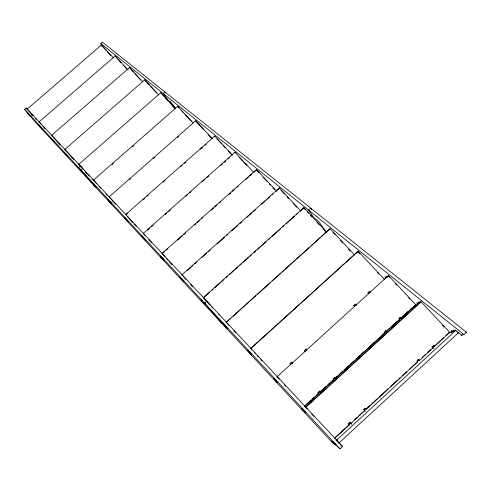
<?xml version="1.0" encoding="UTF-8"?>
<svg xmlns="http://www.w3.org/2000/svg" width="491" height="491" viewBox="0 0 491 491"><rect width="100%" height="100%" fill="white"/><g stroke="black" fill="none" stroke-linecap="round" stroke-linejoin="round"><path stroke-width="0.74" d="M161.95 253.454L256.455 169.518L256.455 170.064L259.039 172.85M300.977 211.155L279.367 187.924L279.305 188.446L276.445 190.993M300.296 211.136L303.837 207.589L326.902 232.341M354.612 254.976L330.038 228.64L321.304 236.772M300.615 303.438L358.16 251.239L384.349 279.262M289.991 363.665L290.697 364.445L289.991 363.665L291.623 362.168L292.568 363.217M291.623 362.168L292.464 363.309M305.985 349.113L306.55 350.022L305.985 349.113L304.316 350.635L305.396 351.556M356.38 305.181L355.429 304.15L355.153 304.402L356.098 305.433M370.331 292.016L369.613 291.249L369.3 291.537L370.011 292.305M457.833 333.101L458.434 332.916L457.618 332.051L458.042 331.916L461.295 335.384L462.301 334.451M335.531 444.502L339.962 448.866L342.577 446.46L26.152 107.946L24.55 109.327L35.923 122.75L333.107 443.398L336.329 445.398M461.295 335.384L463.897 334.61L466.45 332.26L102.374 42.134L100.796 43.496L101.944 46.099M277.102 376.806L279.195 379.027M364.973 411.182L363.647 409.721L364.739 408.708M417.129 360.498L418.706 359.387L419.75 360.517M351.513 424.218L349.911 422.358L348.26 423.874L350.193 422.438L351.525 423.911M363.647 409.721L365.623 408.242L366.396 409.101L417.853 361.738L417.074 360.891L418.706 359.387M432.81 348.144L431.773 347.027L433.927 345.382L434.713 346.223L449.756 332.37L421.075 301.793L418.461 303.561L420.701 301.511M348.475 424.574L350.727 422.505M364.224 410.077L365.912 408.524M417.111 361.407L418.798 359.854M432.301 347.432L433.989 345.879M335.378 437.303L349.316 424.819L334.524 438.432M354.533 419.676L357.276 417.147M358.927 415.625L362.665 412.072M365.292 408.205L366.065 409.058L370.011 405.425M371.699 403.872L377.34 398.68M379.027 397.127L388.05 388.823M390.867 386.227L397.072 380.519M398.201 379.482L400.453 377.407M402.147 375.848L406.652 371.699M409.476 369.103L416.804 362.358M422.254 357.344L425.507 354.349M427.673 352.354L430.754 349.408M433.927 345.382L433.393 345.535L434.173 346.37L440.286 340.748M441.397 339.723L443.618 337.679M445.84 335.629L449.179 332.56M451.947 331.652L451.125 332.407L450.732 332.536L451.548 331.781L448.749 332.702M452.542 332.29L451.155 330.805L451.548 330.676L452.346 331.523L453.334 330.615M452.346 331.523L454.709 330.155M455.12 330.02L453.291 331.701L455.789 330.394L458.226 332.978L338.907 443.029L335.912 440.016L336.765 439.23L337.716 440.298M336.427 440.298L455.789 330.394M335.697 443.453L334.69 444.38L331.566 440.875M318.002 392.61L318.923 393.42L318.002 392.61L319.782 391.143L321.261 392.788M333.364 378.561L334.653 377.536L335.396 378.358L385.024 332.959L384.275 332.149L385.852 330.707L387.344 332.321M399.079 318.463L400.539 317.278L401.288 318.082L415.803 304.801L388.418 275.555L276.942 376.953M318.186 392.597L319.782 391.143M334.653 377.536L333.064 378.991L334.543 380.629M400.539 317.278L398.968 318.714L400.46 320.322M305.42 405.302L310.502 400.656M312.767 398.588L313.896 397.557M316.72 394.973L321.237 390.836M324.06 388.252L325.76 386.699M328.019 384.637L331.971 381.016M333.101 379.985L337.053 376.37M339.318 374.302L342.706 371.202M346.658 367.581L348.352 366.034M350.046 364.482L353.44 361.382M357.957 357.245L360.216 355.183M361.345 354.146L364.175 351.562M369.257 346.916L371.515 344.848M372.644 343.81L374.903 341.748M380.556 336.58L386.202 331.413M387.896 329.86L389.032 328.829M391.855 326.245L396.937 321.593M399.195 319.524L400.889 317.978M402.589 316.425L407.671 311.773M410.494 309.189L412.188 307.642M304.543 406.419L318.739 393.432M326.398 386.423L320.273 391.978L333.88 379.795L327.515 385.404M334.426 377.591L335.163 378.408L343.037 371.202M344.16 370.177L354.846 360.4M355.969 359.375L366.654 349.598M367.777 348.573L385.024 332.959M400.122 317.505L400.865 318.303L406.438 313.215M407.548 312.196L415.343 305.064M304.684 406.45L318.923 393.42M419.437 302.069L416.749 304.537L416.436 304.715L417.227 303.99L414.453 305.574L415.343 306.525M418.203 304.518L416.779 303.002L417.092 302.818L417.853 303.628L420.376 301.695M305.181 407.192L306.096 406.468L305.279 407.217L305.58 407.285L420.578 302.069M421.075 301.793L305.727 407.321L307.243 409.015M355.429 304.15L353.63 305.783L353.907 305.531L354.619 306.304M367.784 292.918L369.613 291.249M358.16 251.239L250.711 348.438L251.717 349.574M250.723 348.573L273.972 327.546M275.101 326.515L299.479 304.463M230.776 318.248L226.222 322.348L330.038 228.64M233.053 316.198L241.597 308.514M242.732 307.489L245.009 305.439M246.151 304.414L255.829 295.705M257.536 294.164L270.062 282.89M272.339 280.846L280.877 273.156M282.018 272.131L284.295 270.081M285.437 269.056L295.116 260.347M296.822 258.806L309.348 247.538M311.055 245.997L320.163 237.797M223.313 322.82L222.245 323.778L216.052 316.542L220.907 321.82M303.837 207.589L203.268 297.675L208.828 303.898M203.409 297.927L209.675 292.311M211.959 290.273L213.1 289.248M214.806 287.72L219.937 283.123M221.079 282.104L223.927 279.551M226.204 277.507L227.345 276.488M229.058 274.954L234.182 270.357M235.324 269.338L238.172 266.785M239.884 265.257L241.59 263.722M243.303 262.188L248.434 257.597M249.569 256.572L251.852 254.534M254.129 252.491L255.842 250.956M257.548 249.428L266.097 241.768M268.381 239.725L270.087 238.196M271.799 236.662L280.349 229.009M282.626 226.965L283.767 225.946M286.044 223.902L294.594 216.243M296.306 214.714L298.012 213.18M205.097 302.585L204.035 303.536L203.55 302.671M204.581 304.082L205.643 303.131M205.729 303.291L204.667 304.242L201.427 300.547M279.367 187.924L181.922 274.825L185.985 279.379M187.255 270.541L192.975 265.441M194.688 263.913L196.406 262.384M202.12 257.284L206.693 253.203M208.411 251.674L210.123 250.146M216.985 244.027L224.418 237.399M226.707 235.355L227.849 234.336M231.85 230.77L238.141 225.16M239.854 223.626L241.572 222.098M246.715 217.507L251.865 212.922M253.577 211.388L255.295 209.86M261.58 204.25L266.159 200.175M267.3 199.15L269.59 197.112M271.873 195.074L273.021 194.055M162.177 253.798L164.467 251.766M166.179 250.244L167.891 248.722M177.607 240.099L182.179 236.036M183.892 234.514L185.604 232.992M194.749 224.872L195.891 223.859M197.032 222.84L199.321 220.815M201.605 218.783L202.746 217.771M211.32 210.154L213.603 208.129M214.745 207.11L217.034 205.078M219.317 203.053L220.459 202.034M228.456 194.933L230.745 192.902M232.458 191.38L234.17 189.857M237.03 187.316L238.172 186.304M245.598 179.706L248.458 177.171M249.6 176.152L251.883 174.127M254.172 172.095L255.314 171.077M253.387 172.102L234.968 152.253L143.225 233.415L145.244 235.68M147.496 230.254L149.786 228.229M151.498 226.713L153.217 225.191M165.228 214.567L166.946 213.045M168.665 211.529L170.377 210.013M185.825 196.345L187.537 194.829M189.827 192.803L190.968 191.791M202.409 181.67L205.269 179.141M206.987 177.619L208.706 176.103M220.717 165.473L222.429 163.957M224.148 162.435L225.866 160.919M228.149 158.894L229.297 157.881M110.984 203.164L111.899 202.36M125.635 214.592L214.77 136.019L232.396 155.046M126.506 214.499L127.654 213.487M143.145 199.831L144.87 198.315M147.165 196.29L148.313 195.277M163.227 182.13L164.945 180.614M181.013 166.449L182.161 165.436M184.456 163.417L185.604 162.404M200.518 149.252L202.814 147.232M205.109 145.207L206.257 144.194M109.407 197.314L109.082 196.873L195.749 120.737L212.192 138.505M129.452 179.706L130.594 178.699M153.505 158.575L154.647 157.568M177.552 137.443L178.699 136.437M78.106 167.468L77.86 167.149L80.592 170.26L81.463 169.499M80.929 170.77L81.794 170.009M93.818 180.633L93.468 180.166L177.803 106.32L193.11 122.873M112.267 164.479L113.415 163.472M132.435 146.815L133.589 145.802M158.845 95.015L144.802 79.806L64.775 149.46L73.767 159.55M79.1 164.872L78.726 164.387L160.852 92.695L175.563 108.628M142.58 81.666L129.593 67.586L51.561 135.32L60.037 144.833M30.252 116.379L31.295 115.477M128.151 70.09L115.164 55.986L39.028 121.903L41.52 124.702M400.865 318.303L401.288 318.082M385.852 330.707L385.478 330.897L386.963 332.505M457.36 333.248L457.716 333.137M465.787 332.462L466.45 332.26M434.173 346.37L434.713 346.223M432.375 347.91L433.258 347.671L419.652 360.198L418.835 360.376M417.368 361.842L417.853 361.738M366.065 409.058L366.396 409.101M364.31 410.556L364.856 410.636L351.065 423.328L350.586 423.187M323.9 229.174L322.986 228.395M302.229 409.291L302.726 409.439M304.469 411.802L304.991 411.974M336.765 439.23L337.544 440.206M170.69 101.938L168.425 100.483L163.319 93.621L165.068 92.093L165.713 92.965M338.103 442.133L340.429 444.637M341.484 445.816L342.577 446.46M332.346 441.753L333.199 442.268M100.796 43.496L463.897 334.61M170.758 101.987L175.741 108.56M172.906 106.351L175.471 108.763M87.502 174.047L86.171 172.672M86.072 175.95L78.646 167.56L80.42 166.007L83.513 169.598M454.727 331.578L453.322 330.087L452.917 330.222L453.715 331.075M442.416 325.355L443.981 327.018M419.688 303.285L418.498 302.008L418.179 302.192L418.94 303.008M388.043 275.899L389.369 277.317M395.255 283.602L396.796 285.253M408.647 297.908L409.678 299.013M387.436 277.268L386.288 276.046L386.043 276.273L386.773 277.053M385.938 277.82L385.208 277.041L384.969 277.268L385.871 278.231M357.878 251.638L359.971 253.878M377.205 272.321L378.77 273.996M357.08 252.669L356.423 251.963L356.718 252.742M356.055 253.583L355.619 253.117L355.656 253.608M332.972 232.439L335.058 234.68M340.269 240.265L342.878 243.063M348.61 249.207L350.175 250.883M329.062 230.021L328.645 229.573L328.725 230.089M303.714 208.074L305.175 209.645M307.372 212.002L308.416 213.119M310.502 215.365L312.073 217.047M316.769 222.092L319.383 224.896M323.563 229.377L326.171 232.182M432.301 346.879L433.866 348.561M302.941 208.902L302.702 209.049M280.846 190.097L284.442 193.963M287.008 196.719L288.548 198.376M293.679 203.894L296.76 207.202M399.054 319.469L400.048 320.543M256.455 169.518L276.672 191.281M263.176 177.3L266.797 181.197M269.387 183.984L270.418 185.095M273.002 187.881L274.555 189.551M24.55 109.327L339.962 448.866M368.097 292.63L369.048 293.655M239.608 157.771L242.671 161.073M243.696 162.171L246.758 165.473M216.93 138.843L221.588 143.869M223.141 145.545L225.209 147.779M228.315 151.124L231.936 155.033M418.215 359.498L419.259 360.621M196.283 121.78L203.575 129.655M208.184 134.638L211.265 137.965M178.988 108.038L177.803 106.32M181.026 110.242L183.063 112.445M185.101 114.649L191.208 121.259M164.172 96.709L160.852 92.695M165.209 97.838L167.812 100.655M169.898 102.907L175.103 108.542M146.011 81.512L144.802 79.806M146.588 82.132L149.184 84.943M150.737 86.631L156.445 92.817M86.128 176.011L92.228 183.051M133.472 72.171L129.593 67.586M135.031 73.853L140.733 80.039M121.136 62.836L115.164 55.986M123.732 65.647L127.359 69.593M113.562 58.134L101.447 44.963L27.115 109.162L33.106 115.882M101.735 45.626L106.271 50.555M107.277 51.647L110.806 55.483M92.32 183.186L89.08 179.614L94.91 186.39M363.972 409.764L365.298 411.231M333.334 379.586L334.316 380.678M319.598 391.155L321.071 392.794M348.542 423.96L349.316 424.819M211.038 310.656L220.741 321.605M88.128 174.704L88.435 175.048M340.582 444.809L340.883 445.147M341.03 445.312L341.331 445.65M311.785 414.097L313.798 416.356M284.289 384.729L285.811 386.435M254.252 352.409L255.265 353.538M257.284 355.809L258.297 356.939M260.831 359.774L261.838 360.91M226.142 322.151L229.174 325.545M233.716 330.633L235.735 332.898M332.407 441.384L335.574 444.926M332.254 441.292L333.039 442.176M301.885 408.567L305.746 412.821M301.486 408.457L305.31 412.673M190.551 284.498L192.582 286.769M273.849 378.297L277.458 382.336M273.708 378.444L277.28 382.452M162.447 254.013L164.951 256.818M166.449 258.493L168.45 260.739M169.45 261.856L171.948 264.661M247.789 350.224L251.251 354.171M247.863 350.592L251.294 354.508M148.779 239.639L151.811 243.039M223.571 324.134L226.934 327.963M223.828 324.692L224.485 325.429M226.455 327.638L227.112 328.375M127.635 216.832L132.625 222.429M134.123 224.111L136.124 226.351M223.884 324.815L227.161 328.491M201.003 299.823L204.182 303.383M109.082 196.873L115.673 204.268M201.101 299.983L201.733 300.695M203.642 302.83L204.274 303.542M93.468 180.166L96.997 184.125M99.01 186.384L100.52 188.078M106.062 194.295L107.075 195.43M180.67 277.998C177.865 274.782 184.978 282.761 182.499 280.054M78.726 164.387L82.734 168.886M85.238 171.697L86.244 172.826M142.476 237.018L145.299 240.185M125.174 218.366L128.096 221.693L127.899 221.429M43.018 126.383L45.006 128.617M110.782 202.795L107.916 199.53L108.13 199.819M35.604 118.687L36.604 119.81M93.21 183.763L92.461 182.879L95.26 186.064L94.745 185.488M93.486 184.217L94.002 184.788M95.53 186.512L96.273 187.384L93.72 184.518M78.947 168.548L81.666 171.635L81.426 171.322M65.18 153.708L67.838 156.727L67.58 156.408M53.55 141.12L50.941 138.149L51.211 138.487M52.132 139.64L54.728 142.593L54.464 142.261M41.066 127.66L38.507 124.757L38.789 125.107M39.74 126.285L42.275 129.176L42.005 128.832M27.14 112.525L29.196 114.869M29.724 115.569L30.442 116.416L28.687 114.44M86.091 172.58L85.103 171.445M212.646 308.072L211.934 307.231M88.613 175.256L89.288 176.042M91.983 179.172L92.32 179.559M84.157 170.346L84.477 170.715M210.424 309.956L204.686 303.248L206.871 301.284L210.216 305.212M218.569 314.547L218.931 314.977M28.466 114.022L30.006 115.919M38.967 125.266L40.471 127.138M40.33 126.807L41.827 128.667M26.152 107.946L27.005 109.02M52.813 140.254L54.262 142.071M51.408 138.677L52.862 140.5M66.451 154.972L66.708 155.297L64.039 152.259L64.296 152.591M64.524 152.805L67.359 156.187M80.346 169.947L80.592 170.26M78.357 167.707L79.689 169.413M79.849 169.383L81.168 171.077M94.517 185.187L95.763 186.807M92.971 183.456L94.229 185.089M108.443 200.125L109.616 201.672M109.088 201.083L108.873 200.794L111.721 204.041L111.512 203.759M110.039 201.911L111.193 203.446M126.494 219.643L127.55 221.079M124.493 217.445L124.297 217.175L127.237 220.527L127.04 220.256M124.843 217.795L125.917 219.244M141.868 236.171L141.69 235.919L144.532 239.111M142.261 236.558L143.219 237.896M143.967 238.473L144.913 239.792M160.354 256.081L163.147 259.162M161.036 257.069L163.804 260.132M160.79 256.517L161.619 257.726M311.742 209.639L310.742 208.178L308.6 210.099L313.97 217.851L318.585 221.263L323.815 228.886M162.558 258.505L163.368 259.696M180.614 278.176L183.524 281.386M180.541 277.802L181.222 278.857M182.376 279.858L183.039 280.895M201.641 300.535L202.151 301.413M224.234 324.87L224.54 325.551M226.216 327.098L226.511 327.755M195.749 120.737L195.878 121.345M248.483 350.997L248.556 351.439M214.77 136.019L214.862 136.608M250.551 353.317L250.606 353.741M234.968 152.253L235.017 152.824M387.663 330.326L386.098 331.763L399.852 319.445L387.663 330.326"/></g></svg>
